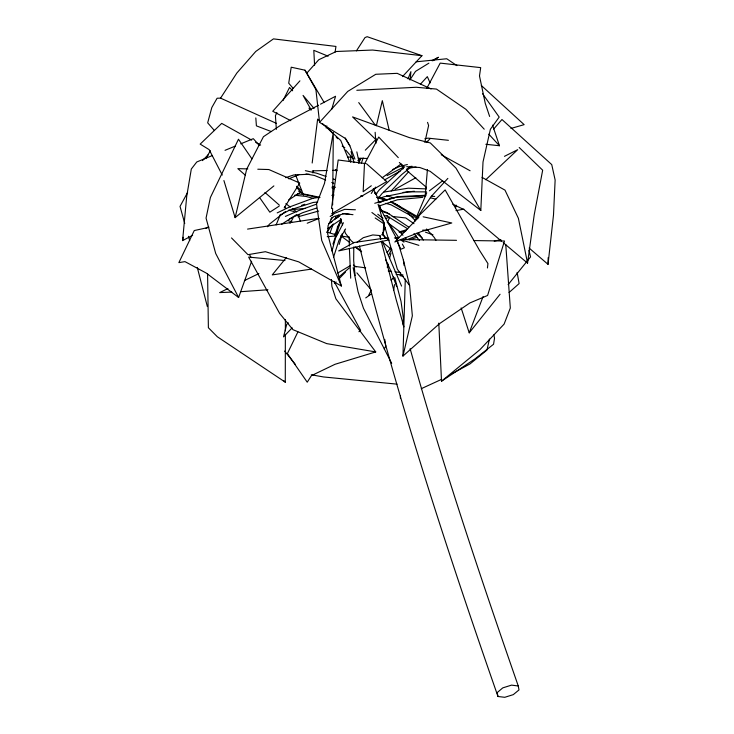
<?xml version="1.0" encoding="UTF-8"?>
<svg xmlns="http://www.w3.org/2000/svg" width="734" height="734" viewBox="0 0 734 734"><rect width="100%" height="100%" fill="white"/><g stroke="black" fill="none" stroke-linecap="round" stroke-linejoin="round"><path stroke-width="1.1" d="M207.584 273.938L208.383 327.731L217.356 336.778L285.287 382.185L285.352 334.273M285.361 330.841L285.379 319.437M332.539 215.126L332.603 208.328M332.63 204.924L333.319 132.359L324.511 183.344L316.556 204.034L321.712 240.431L341.347 286.012L298.72 261.864L265.414 251.698L247.964 254.68L231.513 237.935M353.797 246.908L353.678 260.625L355.146 275.635M529.131 248.064L548.032 264.35L548.16 257.634M473.65 240.568L504.506 241.018L487.596 295.463L469.861 302.958L439.455 323.685L402.948 356.091L405.296 279.048M400.379 398.085L400.47 395.8M403.104 325.07L403.361 318.226L401.039 301.445L394.745 277.507M350.595 162.251L350.824 156.571M406.709 166.682L419.793 167.508L430.106 171.288L480.807 210.475L483.009 161.985L490.395 129.248L499.193 117.082L482.568 93.759M383.276 231.687L383.763 223.237M410.223 79.602L410.893 71.638L408.031 78.868M425.142 196.428L427.427 169.471M192.629 235.302L182.592 240.605L186.72 196.299L191.317 169.022L196.776 161.975L212.475 155.498M548.032 264.35L553.5 214.998L555.133 180.004L551.739 164.6L501.973 119.523L493.679 129.028M487.44 267.983L487.936 263.57L479.486 250.303L445.143 189.922L416.573 218.026M312.179 163.003L317.629 119.11L319.281 120.633M331.465 208.603L338.19 159.994L365.376 163.572M503.203 242.615L527.553 263.13L534.214 214.833L542.665 170.196L519.213 147.516M393.663 290.214L394.488 284.581M335.108 52.05L335.952 46.435L273.452 38.884L255.762 51.453L236.862 73.015L220.567 98.136L217.099 98.237L211.814 107.54L207.676 122.835L214.438 130.569M393.213 278.718L393.552 276.479M182.592 240.605L183.206 237.275M455.475 208.373L456.126 205.089M337.823 217.172L338.246 215.016M424.94 141.873L428.601 125.532L427.555 122.358M489.459 339.062L486.954 350.081L470.081 363.871L452.071 373.634M402.948 356.091L412.352 315.822L409.6 285.462L403.37 260.001L397.085 239.449L378.065 204.309L397.397 269.277L409.6 285.462M273.892 185.904L235.128 217.631L246.661 169.251L263.433 136.708L281.406 124.752L318.519 105.228M376.368 125.743L382.322 100.677L389.249 130.533M387.249 267.295L388.103 264.02M389.525 258.552L390.956 253.092M334.594 235.467L340.888 219.383M331.988 251.046L335.53 238.009L343.457 222.741M339.191 244.394L342.301 233.522M312.895 172.958L313.537 170.765M326.171 128.037L326.823 125.844M331.685 109.403L335.566 96.255L320.529 104.173M333.475 257.386L338.961 240.321L345.576 228.944M341.016 220.347L332.952 244.119M361.321 163.352L363.147 157.911M208.814 227.375L194.271 230.549L178.867 262.634L184.977 261.625L206.226 273.057L238.614 297.499L251.615 261.258M330.199 232.394L333.273 223.916M334.805 219.686L335.961 216.502M461.145 307.913L469.209 332.851L483.091 296.536M276.149 224.879L280.443 214.31M426.748 192.813L414.783 221.209L431.087 196.593L447.868 178.39M382.065 235.045L385.212 227.687M387.46 222.43L389.699 217.172L385.378 218.521M358.651 163.242L360.972 158.232M332.08 217.209L328.061 225.769L327.639 233.742L341.347 286.012M297.894 331.915L287.389 353.568L307.234 382.194L311.418 375.652L335.007 364.293L375.725 351.925L335.878 298.793L331.887 286.398L331.429 279.599M368.661 295.352L371.184 290.279M388.846 254.744L391.369 249.661M276.929 112.651L275.415 115.669L276.351 129.349M282.985 100.576L289.535 87.493L292.646 90.796M384.249 349.026L385.781 346.09L384.744 339.374M426.867 88.172L440.198 63.106L480.687 67.629L479.495 75.96L485.275 103.43L489.633 116.449M187.61 192.473L180.032 206.401L184.748 223.457M205.997 158.654L210.328 150.69M290.022 223.246L292.903 218.429M284.168 207.896L299.756 183.069L268.855 169.536L257.781 169.215M356.44 50.857L365 37.59L367.156 36.7L421.949 55.683L402.48 76.62M409.856 79.997L415.508 71.391L428.885 63.152M341.154 221.246L337.374 226.953L337.512 232.384M371.248 193.482L375.588 187.106M326.887 232.283L332.199 224.907M379.01 197.474L381.671 193.969L401.755 174.536L411.985 166.196M387.075 252.634L390.571 248.193M267.424 226.751L269.497 224.127L285.352 211.64M469.209 332.851L500.065 294.251M375.753 194.299L379.322 189.849L404.783 166.691M286.361 257.496L272.25 274.901L311.555 269.084M508.13 284.618L530.563 256.918L528.966 250.257M299.912 80.85L272.736 111.274L290.802 120.715M306.711 73.244L318.785 59.72L336.282 51.49L372.624 50.05L421.949 55.683M391.176 191.042L408.765 171.637M354.944 159.15L349.861 145.809L345.356 138.478L319.547 122.349L347.742 91.42L375.78 74.281L397.195 73.345L431.097 88.952M420.408 84.181L427.335 76.639L430.106 82.914M426.381 142.57L430.335 138.451M292.141 327.85L283.517 336.869L286.7 324.364L288.297 322.813M334.484 283.572L336.053 281.929M338.411 279.471L345.466 272.094M395.543 241.156L419.05 216.888M202.465 160.618L208.529 154.424M365.293 150.186L376.478 138.854M485.78 179.729L517.699 149.681L504.46 156.333M509.057 292.508L519.121 283.59L517.121 272.415M339.09 276.837L349.32 267.91M357.843 160.728L360.431 158.48M331.006 219.035L333.988 216.475L344.246 213.612L352.99 214.695M358.917 331.75L360.633 330.328L334.227 281.673M438.794 323.107L441.51 381.203L479.889 349.723L504.102 324.107L510.314 308.051L505.763 244.495M429.408 190.803L442.703 180.775M328.85 223.567L338.906 215.989M330.254 222.98L332.025 221.65M336.447 218.337L339.98 215.686M371.303 185.757L363.156 191.721L364.468 164.058L378.707 137.056L398.287 157.636M382.166 177.811L401.177 163.893M357.1 242.229L363.293 237.697L372.789 234.935L380.019 235.568L380.753 239.211M330.172 216.484L334.695 213.264L344.714 209.337L355.403 209.768M365.734 297.912L371.349 293.939M390.974 280.012L393.782 278.021M327.859 228.494L341.457 219.09M441.51 381.203L475.146 358.779L493.56 344.246L494.523 338.181L493.863 334.823M406.379 169.343L411.104 166.269M279.159 206.135L269.828 212.19L260.029 198.171M288.499 200.07L299.701 192.794M281.645 224.237L296.71 214.548M432.711 60.803L438.437 57.27L431.95 60.628M337.704 273.03L350.503 265.524M331.667 213.686L386.735 181.555L366.505 163.719M384.506 179.977L400.314 170.939M395.03 189.299L415.82 177.738M441.07 379.597L421.298 388.671M280.223 215.071L289.728 210.025L313.152 202.474L317.684 201.978M205.676 228.402L208.685 226.815M387.057 175.591L402.232 167.866M227.925 288.581L219.668 292.591L231.825 292.077M244.431 280.572L258.873 273.562M277.195 212.878L289.673 206.924L312.822 198.327L319.538 197.272M289.82 218.75L302.601 212.722L316.482 208.098M392.424 169.618L399.388 166.59L407.361 164.508M285.407 216.402L299.573 210.245L316.271 204.236M225.035 150.323L235.495 146.002M240.734 143.846L253.294 138.662L259.377 145.497M288.783 178.839L299.353 174.481M307.216 223.228L318.886 218.503M406.957 239.669L416.499 235.889M394.754 241.963L421.481 231.522L451.777 222.98L423.142 216.787M379.744 198.29L384.01 196.758L408.196 191.831L426.426 191.868M301.665 205.337L304.784 204.245M379.35 205.933L397.351 199.795L422.802 197.345M285.691 177.674L293.664 174.976L309.234 174.215M409.453 239.816L417.05 237.339M334.557 234.274L337.805 233.265M379.203 202.226L398.259 196.62L425.83 195.262M374.753 203.29L395.241 197.281L425.665 195.969M510.947 128.459L524.14 124.642L481.293 85.456M398.966 231.962L406.645 229.742M297.94 216.814L318.684 211.016M388.837 239.908L338.677 250.909L354.155 242.504L380.937 238.651L388.781 238.238M395.525 238.44L398.874 237.706L394.387 237.944M424.839 138.763L427.986 138.13L448.41 140.304M494.221 241.064L500.9 239.724M400.149 232.513L405.673 231.403M455.97 210.621L463.842 209.135M410.444 167.939L416.059 167.013M383.983 192.069L408.242 188.188L426.527 188.904M331.851 195.345L334.089 194.987M424.362 141.919L427.738 141.396M247.551 229.1L318.932 218.319M403.058 192.446L414.352 191.235M416.123 61.812L446.74 58.757L456.897 65.62M293.114 209.566L305.583 208.373M327.208 236.724L335.144 236.036M267.928 289.765L240.669 291.71M356.816 90.282L416.306 87.273L436.473 89.08L465.925 109.329L484.22 129.193M294.563 195.464L297.912 195.308M312.335 170.857L327.052 170.508M332.713 170.371L337.236 170.26M422.646 230.137L428.362 230.127M400.516 239.504L456.511 240.321M358.44 158.296L367.541 158.443M247.808 168.921L237.834 168.637L245.459 175.334M431.335 196.262L434.739 196.437M396.167 274.424L403.012 274.966M342.576 213.622L349.274 214.236M284.985 260.552L248.633 257.083L279.59 313.363L292.939 329.667L326.694 343.613L375.725 351.925M397.076 384.148L323.465 376.946L311.308 374.78M347.687 156.892L352.201 157.342M485.844 144.286L499.459 145.736L492.551 125.129M294.802 195.235L305.986 196.437L313.473 198.437M384.249 215.603L387.644 215.97M392.167 216.466L405.746 217.943L413.985 223.686M359.403 245.918C397.415 398.479 446.153 548.133 497.991 696.502L504.772 697.3L513.286 694.639L518.993 689.932L518.268 685.987C479.495 574.447 441.85 462.457 410.123 348.678M518.268 685.987L511.543 685.125L502.79 687.868L497.147 692.621L497.991 696.502M360.715 195.822L362.77 196.088M297.38 193.712L306.262 194.905L318.125 197.694M354.357 266.323L365.642 267.846M388.213 270.901L391.598 271.351M394.984 271.809L400.626 272.571M302.601 193.739L320.024 197.354M341.182 236.027L349.063 237.247M305.986 173.995L314.427 175.454L325.648 179.995M400.048 275.681L403.351 276.342M374.735 193.18L376.872 193.62M332.245 186.555L335.548 187.262M324.208 102.595L304.977 70.189L291.214 67.207L288.719 83.19L293.16 88.401M305.353 170.673L316.638 173.206L326.043 176.463M430.473 197.795L435.812 199.162M288.737 210.144L294.178 211.594M378.028 201.171L381.295 202.089M385.662 203.318L391.121 204.85L414.104 217.429M287.489 220.494L291.866 221.787M326.887 232.118L336.741 235.027M386.543 195.73L394.176 198.024M418.866 245.349L400.25 239.568L403.994 242.128M376.524 197.345L386.286 200.529M378.634 197.409L386.093 199.859M391.415 201.621L415.985 215.778M425.436 232.164L432.95 234.761M333.364 179.004L335.447 179.72M382.075 198.033L387.157 199.85M381.074 210.915L389.405 214.089M271.268 131.551L256.405 125.853L255.817 117.935M380.68 210.126L387.02 212.576L408.774 227.109M331.768 182.472L333.805 183.298M328.135 56.197L313.803 50.334L314.583 65.207M220.567 98.136L276.534 123.422M452.768 204.199L464.072 209.64L501.46 241.147M298.582 191.161L300.637 192.189M331.869 187.766L333.887 188.831M441.198 154.755L470.09 170.756M482.045 177.38L504.992 190.134L518.397 218.319L527.553 263.13M251.67 140.102L221.714 123.395L200.18 144.112L209.162 149.644L222.255 175.068M255.661 142.323L260.653 145.112M342.172 146.139L344.87 147.69M395.654 204.043L400.461 206.887M390.626 201.942L413.517 215.457L417.866 218.741M386.901 215.915L407.783 228.843M375.157 217.97L384.414 224.182M353.366 265.02L356.054 266.956M387.203 222.338L399.186 231.173L402.948 235.265M340.759 235.752L349.824 242.55M356.173 247.303L361.614 251.386M371.909 212.502L383.038 220.879L384.368 222.696M285.829 203.667L290.389 207.116M292.205 208.502L296.765 211.952M353.797 242.807L351.366 240.963L345.475 233.329L344.384 230.146M355.1 246.918L361.376 251.79M377.771 214.236L382.983 218.301M382.442 242.046L391.928 249.854M407.93 213.062L414.939 220.218M416.49 233.256L422.362 238.155M406.544 170.334L426.381 187.308M382.084 234.311L388.974 240.238M296.508 186.289L301.674 190.785M264.937 192.464L279.333 205.125M322.584 123.688L340.75 140.497L349.558 161.48M376.368 140.093L352.577 116.899L409.306 137.588L430.335 142.956L455.998 168.15L480.807 210.475M399.342 162.48L403.443 166.48M374.891 192.996L376.45 194.519M378.781 196.804L380.331 198.327M283.663 380.579L285.287 382.185M308.959 108.137L310.519 109.788M327.612 127.955L332.273 132.909M336.163 137.038L337.713 138.689M488.789 134.157L499.459 145.736M405.214 237.724L406.719 239.367M426.564 228.999L434.244 237.44L435.978 240.257M296.646 187.363L303.491 195.051L295.554 174.82M345.742 150.066L353.155 158.746M314.079 108.458L303.05 95.392L311.253 110.063M356.88 272.874L370.909 289.517M284.627 351.063L295.325 364.348M413.985 233.632L419.536 240.587M358.724 102.576L375.597 125.542M388.194 222.374L398.718 237.577M251.918 158.856L238.477 139.231L210.401 197.474L206.052 218.099L215.704 253.478L238.614 297.499M284.553 206.52L285.829 208.383M418.279 232.595L423.307 240.11M345.2 137.955L349.861 145.809M382.221 241.11L401.581 286.095M249.542 254.781L251.212 257.634M304.977 70.189L315.904 89.576L319.547 122.349M402.333 244.073L404.397 247.789L400.92 249.221L397.415 242.339M335.447 169.655L336.53 171.664M391.681 363.302L363.477 308.308L358.054 291.765L353.146 267.662M373.248 188.721L377.606 197.474L379.074 202.951M385.717 259.753L391.25 271.819L396.681 286.581M382.597 232.614L384.891 237.752M298.087 214.869L300.408 221.237M340.356 218.484L342.549 224.843M223.907 180.527L235.128 217.631M188.445 236.293L189.693 240.568M403.92 326.859L396.167 299.582L381.295 241.275M351.036 151.562L354.027 162.609M379.661 205.135L381.12 210.603M197.29 267.424L207.346 306.601M379.891 235.779L380.726 239.082M401.911 164.526L403.003 168.967M356.834 151.892L359.22 162.902M298.775 214.392L299.142 216.493M403.37 260.001L404.168 265.589M375.147 132.303L375.909 143.405M350.687 278.195L349.393 248.34M349.191 237.018L349.356 246.073"/></g></svg>
